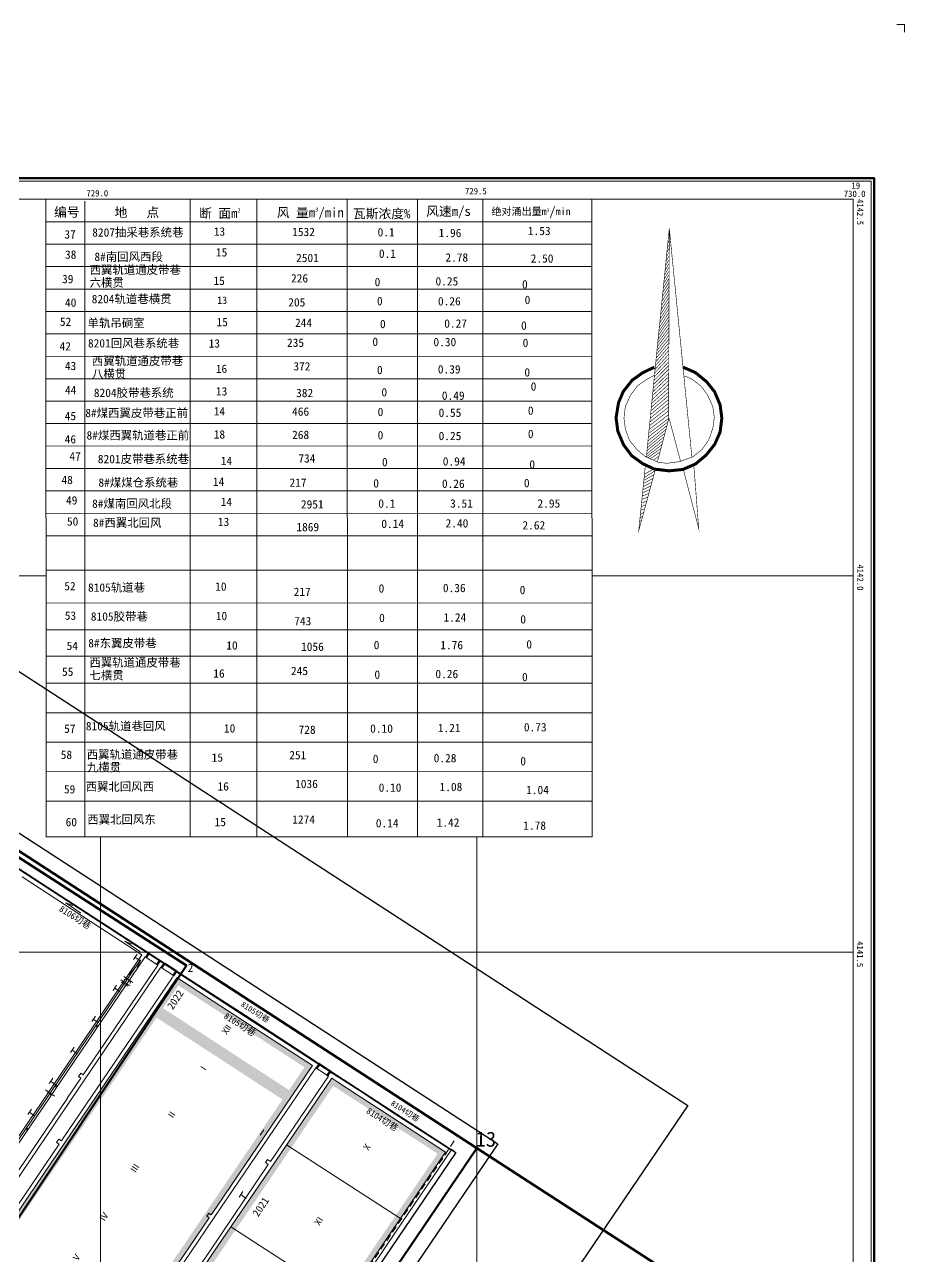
# Model space of a CAD drawing. Header units: inches. Extents: x 19725493 to 19730068, y 4137932 to 4142732.
# Drawn here: x 19728899 to 19730068, y 4141096 to 4142732 of the extents above; entities that cross this region are included whole.
import ezdxf

# ---------------------------------------------------------------- set-up
doc = ezdxf.new("R2010")
doc.units = ezdxf.units.IN
doc.header["$MEASUREMENT"] = 0
doc.linetypes.add('虚线', pattern=[0.0045, 0.00175, -0.001, 0.00175])
doc.layers.get('0').update_dxf_attribs({"lineweight": 0})
for name, color, linetype, lineweight in [('2026年下半年衔接计划', 7, 'Continuous', 0), ('sw探水警戒线', 7, 'Continuous', 15), ('井田边界', 7, 'Continuous', 0), ('保安煤柱', 7, 'Continuous', 0), ('图形修饰', 7, 'Continuous', 0), ('工作面回采月份', 7, 'Continuous', 15), ('工作面编号', 7, 'Continuous', 0), ('次要巷道', 7, 'Continuous', 0), ('煤巷', 7, 'Continuous', 0), ('煤巷xdd0800ccj', 7, 'Continuous', 0), ('经纬网', 7, 'Continuous', 0), ('通风系统图', 7, 'Continuous', 0), ('采空区边界颜色', 7, 'Continuous', 15), ('防尘', 7, 'Continuous', 0)]:
    doc.layers.add(name, color=color, linetype=linetype, lineweight=lineweight)
doc.layers.add('岩巷', color=30, linetype='Continuous', lineweight=0, true_color=0xff7f00)
doc.styles.add('仿宋', font='')
doc.styles.add('宋体', font='')
doc.styles.get('仿宋').set_extended_font_data('仿宋')
doc.styles.get('宋体').set_extended_font_data('宋体')
doc.linetypes.add('井田边界', pattern='A,0.02,-0.002,0.0025,[22,8#煤防尘系统图（7月份）.shx,S=3.93701e-05,R=0,X=0,Y=-0.0025],0.0025,-0.002,0.02', length=0.049)

# ---------------------------------------------------------------- blocks, each defined once
blk = doc.blocks.new('指北针2')
at = {"color": 7}
for points, const_width in [([(0, 0), (-19.4, -192), (-30.4, -303.2)], 0.75), ([(-0.9, -252.7), (0, 0)], 0.75), ([(30, -303.6), (0, 0)], 0.75), ([(-0.5, -31.9), (-4, -37.9)], 0.75), ([(-0.5, -26.9), (-3.6, -32.6)], 0.75), ([(-0.6, -21.9), (-2.9, -26.3)], 0.75), ([(-0.5, -16.8), (-2.2, -20.5)], 0.75), ([(-0.5, -46.9), (-5.8, -56.2)], 0.75), ([(-0.5, -41.9), (-5.3, -50.2)], 0.75), ([(-0.5, -36.9), (-4.5, -43.6)], 0.75), ([(-0.5, -61.9), (-7.6, -73.6)], 0.75), ([(-0.5, -56.9), (-7, -67.9)], 0.75), ([(-0.5, -51.9), (-6.5, -62.3)], 0.75), ([(-0.5, -81.9), (-9.9, -96.8)], 0.75), ([(-0.5, -76.9), (-9.3, -90.7)], 0.75), ([(-0.5, -71.9), (-8.8, -85.3)], 0.75), ([(-0.6, -66.9), (-8.2, -79.6)], 0.75), ([(-0.5, -96.9), (-11.6, -114.4)], 0.75), ([(-0.5, -91.9), (-11.1, -108.5)], 0.75), ([(-0.5, -87), (-10.5, -102.7)], 0.75), ([(-0.5, -112), (-13.5, -131.9)], 0.75), ([(-0.5, -106.9), (-12.9, -125.9)], 0.75), ([(-0.4, -101.9), (-12.3, -120.4)], 0.75), ([(-0.4, -126.9), (-14.8, -147.2)], 0.75), ([(-0.7, -121.9), (-14.4, -142.1)], 0.75), ([(-0.5, -116.9), (-13.9, -137.1)], 0.75), ([(-0.5, -146.9), (-16.9, -167.1)], 0.75), ([(-0.5, -141.9), (-16.4, -162.1)], 0.75), ([(-0.6, -136.9), (-16, -157.2)], 0.75), ([(-0.4, -131.9), (-15.3, -152.1)], 0.75), ([(-0.5, -161.9), (-18.3, -182.1)], 0.75), ([(-0.5, -156.9), (-17.8, -177.1)], 0.75), ([(-0.5, -151.9), (-17.3, -172)], 0.75), ([(-0.5, -176.9), (-19.8, -197.1)], 0.75), ([(-0.5, -171.9), (-19.4, -192)], 0.75), ([(-0.5, -166.9), (-18.8, -187.2)], 0.75), ([(18.4, -184.3), (34.8, -191.6), (49.3, -203.4), (60.2, -217), (67.5, -234.3), (69.8, -252), (67.5, -270.6), (60.2, -287), (48.9, -301.1), (34.8, -312.9), (17.9, -320.2), (-0.2, -322), (-19.8, -319.7), (-35.2, -312.5), (-49.8, -302), (-60.7, -287.5), (-68.4, -269.3), (-70.7, -251.6), (-67.5, -231.6), (-61.1, -216.6), (-49.3, -201.6), (-35.2, -191.6), (-19.8, -184.3)], 4), ([(19.3, -195.7), (30.2, -200.2), (42, -209.3), (50.7, -221.1), (57.9, -237), (59.8, -251.1), (57.9, -264.7), (54.3, -276.1), (51.1, -282.9), (42.9, -294.3), (31.1, -303.4), (13.9, -309.7), (-3, -312), (-15, -310.6), (-32, -302.9), (-42.5, -294.3), (-52.9, -281.5), (-58.4, -266.6), (-60.2, -252), (-58.4, -236.6), (-51.6, -221.6), (-42.5, -209.3), (-30.2, -200.7), (-19.3, -194.8)], 0.75), ([(-0.5, -192), (-21.3, -212.2)], 0.75), ([(-0.5, -186.9), (-20.8, -207.2)], 0.75), ([(-0.5, -181.9), (-20.4, -202.1)], 0.75), ([(-0.6, -211.9), (-23.3, -232.2)], 0.75), ([(-0.5, -206.9), (-22.8, -227.2)], 0.75), ([(-0.5, -201.9), (-22.3, -222.1)], 0.75), ([(-0.6, -196.9), (-21.9, -217)], 0.75), ([(-0.6, -227), (-24.8, -247.2)], 0.75), ([(-0.6, -221.9), (-24.4, -242.2)], 0.75), ([(-0.5, -216.9), (-23.8, -237.3)], 0.75), ([(-0.6, -241.9), (-26.4, -262.1)], 0.75), ([(-0.6, -237), (-26, -257.3)], 0.75), ([(-0.5, -231.9), (-25.4, -252.2)], 0.75), ([(-3.1, -261.9), (-28.3, -282.2)], 0.75), ([(-1.8, -256.9), (-27.9, -277.1)], 0.75), ([(-0.5, -252.2), (-27.3, -272.2)], 0.75), ([(-0.4, -247), (-26.9, -267.2)], 0.75), ([(-0.4, -252), (-15.7, -309.7)], 0.75), ([(15, -309.5), (-0.2, -252.5)], 0.75), ([(-5.6, -271.9), (-29.3, -291.2)], 0.75), ([(-7.1, -277), (-29.2, -294.8)], 0.75), ([(-4.5, -267), (-28.9, -287.2)], 0.75), ([(-9.8, -287), (-30.5, -303.5)], 0.75), ([(-8.4, -282), (-30.1, -299.5)], 0.75), ([(-11.1, -292.1), (-28.1, -304.6)], 0.75), ([(-12.4, -297.1), (-24.7, -305.6)], 0.75), ([(-14.4, -302.9), (-20.8, -307.6)], 0.75), ([(-31.7, -314.2), (-40.6, -401.4), (-18.7, -321)], 0.75), ([(-20.6, -327.1), (-33.7, -334.7)], 0.75), ([(-19.1, -322.1), (-33.2, -330.9)], 0.75), ([(-19.6, -318.8), (-32.8, -326.5)], 0.75), ([(19.1, -321.8), (39.1, -399), (32.7, -316.3)], 0.75), ([(-24.5, -342.1), (-34.9, -347)], 0.75), ([(-23.2, -337), (-34.6, -342.9)], 0.75), ([(-21.9, -332), (-34.1, -338.8)], 0.75), ([(-28.8, -357.1), (-36.4, -360.1)], 0.75), ([(-27.2, -352), (-35.8, -355.4)], 0.75), ([(-26, -347), (-35.3, -350.9)], 0.75), ([(-32.7, -372.1), (-37.8, -374.6)], 0.75), ([(-31.2, -367), (-37.3, -369.5)], 0.75), ([(-29.8, -362), (-36.8, -364.7)], 0.75), ([(-36.6, -387), (-39.3, -389.6)], 0.75), ([(-35.3, -382), (-38.8, -384.7)], 0.75), ([(-33.9, -377.1), (-38.2, -379.6)], 0.75)]:
    blk.add_lwpolyline(points, dxfattribs=dict(at, const_width=const_width))

msp = doc.modelspace()

# ---------------------------------------------------------------- hatches: boundary and pattern name
at = {"layer": '通风系统图', "true_color": 0xff0000}
for points in [[(19729062.6, 4141499.1), (19729058.8, 4141493.5), (19729061.4, 4141491.7), (19729065.2, 4141497.2)], [(19729077.5, 4141489.6), (19729073.6, 4141484.1), (19729076.2, 4141482.3), (19729080.1, 4141487.8)], [(19729083.5, 4141485.7), (19729079.6, 4141480.2), (19729082.2, 4141478.4), (19729086.1, 4141483.9)], [(19729099.1, 4141475.2), (19729095.2, 4141469.6), (19729097.9, 4141467.8), (19729101.7, 4141473.3)], [(19729289.4, 4141351.7), (19729285.2, 4141346.4), (19729287.7, 4141344.4), (19729291.9, 4141349.7)], [(19729303.7, 4141342.2), (19729299.5, 4141336.8), (19729302, 4141334.9), (19729306.2, 4141340.2)]]:
    msp.add_hatch(color=1, dxfattribs=at).paths.add_polyline_path(points, flags=17)
at = {"layer": '采空区边界颜色', "true_color": 0x00ff7f}
msp.add_hatch(color=110, dxfattribs=at).paths.add_polyline_path([(19729072.4, 4141423.6), (19729101.5, 4141466.5), (19729281.7, 4141349.5), (19729252.6, 4141306.6), (19729072.4, 4141423.6), (19729083, 4141425.8), (19729250.5, 4141317), (19729271, 4141347.3), (19729103.6, 4141456), (19729083, 4141425.8)], flags=17)
at = {"layer": '采空区边界颜色', "true_color": 0xffc000}
msp.add_hatch(color=40, dxfattribs=at).paths.add_polyline_path([(19728615.6, 4140750.5), (19729072.5, 4141423.6), (19729252.6, 4141306.6), (19728795.7, 4140633.5), (19728615.6, 4140750.5), (19728626.2, 4140752.7), (19728793.6, 4140644), (19729241.9, 4141304.5), (19729074.6, 4141413.2), (19728626.2, 4140752.7)], flags=17)
at = {"layer": '采空区边界颜色', "true_color": 0xe24c6c}
msp.add_hatch(color=13, dxfattribs=at).paths.add_polyline_path([(19729100.9, 4141028.9), (19729307.2, 4141332.8), (19729458.4, 4141234.6), (19729250.3, 4140928.1), (19729100.9, 4141028.9), (19729111.3, 4141030.9), (19729248.3, 4140938.5), (19729447.9, 4141232.5), (19729309.3, 4141322.5), (19729111.3, 4141030.9)], flags=17)

# ---------------------------------------------------------------- linework, layer by layer
at = {"color": 7}
for centre in [(19728995.1, 4141402.1), (19728940.9, 4141322.2), (19728902.2, 4141265.2)]:
    msp.add_circle(centre, 1, dxfattribs=at)
at = {"layer": '2026年下半年衔接计划', "color": 1, "lineweight": 100, "true_color": 0xff0000, "flags": 128}
msp.add_lwpolyline([(19728462.5, 4140504), (19729114.3, 4141482.3), (19728743.9, 4141720.7), (19728743.9, 4141720.7), (19728268.1, 4140937.2), (19727441, 4141447.1)], dxfattribs=at)
at = {"layer": 'sw探水警戒线', "color": 1, "linetype": '虚线', "ltscale": 5000, "true_color": 0xff0000}
msp.add_line((19728708.6, 4140127.1), (19729473.1, 4141253.8), dxfattribs=at)
at = {"layer": '井田边界', "color": 7, "linetype": '井田边界', "lineweight": 120, "ltscale": 5000}
msp.add_line((19729871.3, 4141000), (19729500, 4141240), dxfattribs=at)
at = {"layer": '井田边界', "color": 7, "linetype": '井田边界', "lineweight": 120, "ltscale": 5000, "flags": 128}
msp.add_lwpolyline([(19727960, 4142240), (19728602.4, 4141822), (19729500, 4141240), (19728748, 4140132), (19729600, 4139600), (19728730, 4138390), (19728050, 4138850), (19727420, 4139210), (19727564, 4139358), (19727240, 4139540), (19727134, 4139410), (19726400, 4140150), (19727200, 4141100), (19727960, 4142240)], dxfattribs=at)
at = {"layer": '保安煤柱', "color": 1, "linetype": 'Continuous', "lineweight": 30, "true_color": 0xff0000, "flags": 128}
for points in [[(19727903.3, 4142515.5), (19728711.4, 4141989.7), (19729780.2, 4141296.7), (19729030.2, 4140191.6), (19729887, 4139656.6), (19728778.9, 4138115.4), (19727944.2, 4138680.1), (19727096.6, 4139164.4), (19726129.2, 4140139), (19727039.8, 4141220.3), (19727903.3, 4142515.5)], [(19727954.3, 4142267.6), (19728613.3, 4141838.8), (19729528, 4141245.7), (19728776.2, 4140138), (19729628.7, 4139605.7), (19728734.9, 4138362.5), (19728039.4, 4138833), (19727387.7, 4139205.4), (19727531.5, 4139353.3), (19727244.9, 4139514.3), (19727135.5, 4139380.1), (19726372.9, 4140148.9), (19727184, 4141112), (19727954.3, 4142267.6)]]:
    msp.add_lwpolyline(points, dxfattribs=at)
at = {"layer": '保安煤柱', "color": 1, "lineweight": 30, "true_color": 0xff0000, "flags": 128}
msp.add_lwpolyline([(19728573.6, 4138520), (19728061.2, 4138866.6), (19727452.3, 4139214.5), (19727596.5, 4139362.7), (19727235.1, 4139565.7), (19727132.5, 4139439.9), (19726427.1, 4140151.1), (19726427.1, 4140151.1), (19727215.9, 4141088), (19727965.6, 4142212.5), (19727965.6, 4142212.5), (19729472, 4141234.3), (19728722.6, 4140130.2), (19728722.5, 4140130.2), (19729574.2, 4139598.4), (19728725.1, 4138417.5), (19728061.2, 4138866.6)], dxfattribs=at)
at = {"layer": '图形修饰', "color": 7, "linetype": 'Continuous', "lineweight": 0}
for p, q in [((19730068, 4142732), (19730058, 4142732)), ((19730068, 4142722), (19730068, 4142732)), ((19730000, 4142500), (19725999.8, 4142500)), ((19729999.8, 4142500), (19725999.8, 4142500))]:
    msp.add_line(p, q, dxfattribs=at)
at = {"layer": '图形修饰', "color": 7, "lineweight": 50, "flags": 128}
msp.add_lwpolyline([(19730028, 4137972), (19730028, 4142528), (19725533, 4142528), (19725533, 4137972), (19725533, 4137972), (19730028, 4137972)], dxfattribs=at)
at = {"layer": '图形修饰', "color": 7, "lineweight": 20, "flags": 128}
msp.add_lwpolyline([(19730024, 4137976), (19730024, 4142524), (19730024, 4142524), (19725537, 4142524), (19725537, 4137976), (19730024, 4137976)], dxfattribs=at)
at = {"layer": '岩巷', "lineweight": 9}
for p, q in [((19729317.5, 4141333.4), (19729344.4, 4141316)), ((19729314.1, 4141328.3), (19729340.9, 4141310.9))]:
    msp.add_line(p, q, dxfattribs=at)
at = {"layer": '工作面回采月份', "color": 7, "lineweight": 9}
msp.add_line((19729247, 4141244.2), (19729398.4, 4141146.3), dxfattribs=at)
at = {"layer": '煤巷', "lineweight": 9}
for p, q in [((19729310.6, 4141337.9), (19728873.6, 4141621.7)), ((19728952.1, 4141563.5), (19728895.9, 4141600)), ((19729054.9, 4141496.8), (19728952.1, 4141563.6)), ((19728871.7, 4141226.8), (19729054.9, 4141496.8)), ((19728353.4, 4140454), (19729059.3, 4141493.9)), ((19729076.1, 4141483), (19729059.3, 4141493.9)), ((19729226.7, 4141223.5), (19729302.8, 4141335.6)), ((19729231, 4141220.6), (19729307.2, 4141332.8)), ((19729307.2, 4141332.8), (19729309.9, 4141331.1)), ((19729310.6, 4141337.9), (19729313.3, 4141336.1)), ((19729313.3, 4141336.1), (19729317.5, 4141333.4)), ((19729309.9, 4141331.1), (19729314.1, 4141328.3)), ((19729344.4, 4141316), (19729390.4, 4141286.1)), ((19729340.9, 4141310.9), (19729386.9, 4141281)), ((19729390.4, 4141286.1), (19729465.9, 4141237.1)), ((19729386.9, 4141281), (19729458.4, 4141234.6)), ((19729388, 4141130.9), (19729458.4, 4141234.6)), ((19729392.1, 4141128.4), (19729465.9, 4141237.1)), ((19729144.2, 4141101.9), (19729223, 4141218.1)), ((19729148.5, 4141099), (19729231, 4141220.6)), ((19729219.1, 4141220.8), (19729221.9, 4141224.9)), ((19729219.1, 4141220.8), (19729223, 4141218.1)), ((19729221.9, 4141224.9), (19729225.9, 4141222.3)), ((19729225.9, 4141222.3), (19729226.7, 4141223.5)), ((19729317.2, 4141026.7), (19729388, 4141130.9)), ((19729321.3, 4141024.1), (19729392.1, 4141128.4)), ((19729071.8, 4140986), (19729148.5, 4141099)), ((19729126.7, 4141076.1), (19729144.2, 4141101.9))]:
    msp.add_line(p, q, dxfattribs=at)
at = {"layer": '煤巷', "color": 98, "lineweight": 9, "true_color": 0x003300}
msp.add_line((19729286, 4141346.6), (19729302.8, 4141335.6), dxfattribs=at)
at = {"layer": '煤巷xdd0800ccj', "color": 1, "lineweight": 9, "true_color": 0xff0000}
msp.add_line((19728902.6, 4141604.3), (19728900, 4141606.1), dxfattribs=at)
at = {"layer": '煤巷xdd0800ccj', "lineweight": 9}
for p, q in [((19728960.4, 4141303.3), (19729080.4, 4141480.2)), ((19728977.1, 4141337.2), (19729076.1, 4141483)), ((19729082.1, 4141479.1), (19729080.4, 4141480.2)), ((19729097.2, 4141469.3), (19729082.1, 4141479.1)), ((19729086.2, 4141485.1), (19729084.5, 4141486.2)), ((19729101.3, 4141475.3), (19729086.2, 4141485.1)), ((19728949.7, 4141252), (19729095.2, 4141466.3)), ((19728954.1, 4141249.2), (19729099.5, 4141463.4)), ((19729095.1, 4141466.2), (19729097.2, 4141469.3)), ((19729099.5, 4141463.4), (19729101.5, 4141466.5)), ((19729188, 4141410.3), (19729101.5, 4141466.5)), ((19729192.1, 4141416.4), (19729105.6, 4141472.5)), ((19729285.8, 4141355.5), (19729192.1, 4141416.4)), ((19729281.7, 4141349.5), (19729188, 4141410.3)), ((19729155, 4141162.9), (19729281.7, 4141349.5)), ((19729290.1, 4141352.6), (19729306.9, 4141341.7)), ((19728955.9, 4141306.1), (19728974.1, 4141332.9)), ((19728970.8, 4141335.1), (19728973.8, 4141339.4)), ((19728970.8, 4141335.1), (19728974.1, 4141332.9)), ((19728973.8, 4141339.4), (19728977.1, 4141337.2)), ((19729159.4, 4141160.1), (19729286, 4141346.6)), ((19728811.5, 4141093.3), (19728956.1, 4141306.2)), ((19728830.9, 4141112.5), (19728960.4, 4141303.3)), ((19728941.6, 4141247.3), (19728944.8, 4141252)), ((19728944.8, 4141252), (19728948.2, 4141249.7)), ((19728948.2, 4141249.7), (19728949.8, 4141252.2)), ((19728844, 4141087), (19728954.1, 4141249.2)), ((19728847.6, 4141101.6), (19728945, 4141245)), ((19728941.6, 4141247.3), (19728945, 4141245)), ((19729469.3, 4141236.3), (19729466.6, 4141238.1)), ((19729110.1, 4141087.4), (19729159.4, 4141160.1)), ((19729141.1, 4141149.5), (19729143.9, 4141153.6)), ((19729143.9, 4141153.6), (19729147.2, 4141151.4)), ((19729147.2, 4141151.4), (19729155.1, 4141163)), ((19729015.6, 4140957.5), (19729144.4, 4141147.2)), ((19729141.1, 4141149.5), (19729144.4, 4141147.2))]:
    msp.add_line(p, q, dxfattribs=at)
at = {"layer": '经纬网', "color": 18, "lineweight": 9, "true_color": 0x260000}
for q in [(19725999.8, 4142500), (19726150, 4142500)]:
    msp.add_line((19730000, 4142500), q, dxfattribs=at)
at = {"layer": '经纬网', "color": 18, "lineweight": 9, "true_color": 0x260000, "flags": 128}
for points in [[(19730000, 4139000), (19730000, 4142500)], [(19726728, 4142000), (19728927.7, 4142000)], [(19729653.1, 4142000), (19730000, 4142000)], [(19729000, 4138000), (19729000, 4141653.4)], [(19729500, 4138500), (19729500, 4141653.4)], [(19725999.8, 4141500), (19730000, 4141500)]]:
    msp.add_lwpolyline(points, dxfattribs=at)
at = {"layer": '通风系统图', "color": 7, "linetype": 'Continuous'}
for p, q in [((19729652.9, 4142500.1), (19728927.5, 4142500)), ((19728979.4, 4141653.4), (19728979.2, 4142497.7)), ((19729119.3, 4141653.4), (19729119.2, 4142500)), ((19729328.1, 4141653.4), (19729327.6, 4142499.6)), ((19729421.1, 4141653.4), (19729421, 4142499.5)), ((19729507.9, 4141653.4), (19729507.8, 4142500.1)), ((19729653.2, 4141653.4), (19729653, 4142500.1)), ((19728927.5, 4142470.2), (19729652.9, 4142470.3)), ((19728927.5, 4142470.2), (19729652.9, 4142470.3)), ((19728927.5, 4142470.2), (19729652.9, 4142470.3)), ((19728927.5, 4142440.4), (19729652.9, 4142440.5)), ((19728927.5, 4142440.4), (19729652.9, 4142440.5)), ((19728927.5, 4142410.6), (19729652.9, 4142410.7)), ((19728927.5, 4142410.6), (19729652.9, 4142410.7)), ((19728927.5, 4142380.8), (19729652.9, 4142380.9)), ((19728927.5, 4142380.8), (19729652.9, 4142380.9)), ((19728927.6, 4142351), (19729652.9, 4142351.2)), ((19728927.6, 4142351), (19729652.9, 4142351.2)), ((19728927.6, 4142321.2), (19729652.9, 4142321.4)), ((19728927.6, 4142291.4), (19729652.9, 4142291.6)), ((19728927.6, 4142261.7), (19729653, 4142261.8)), ((19728927.6, 4142261.7), (19729653, 4142261.8)), ((19728927.6, 4142231.9), (19729653, 4142232)), ((19728927.6, 4142202.1), (19729653, 4142202.2)), ((19728927.6, 4142172.3), (19729653, 4142172.4)), ((19728927.6, 4142142.5), (19729653, 4142142.6)), ((19728927.6, 4142112.7), (19729653, 4142112.8)), ((19728927.6, 4142082.9), (19729653, 4142083)), ((19728927.6, 4142053.1), (19729653, 4142053.2)), ((19728927.7, 4142007.6), (19729653.1, 4142007.7)), ((19728927.6, 4141963.7), (19729653, 4141963.9)), ((19728927.6, 4141928.1), (19729653, 4141928.3)), ((19728927.6, 4141893.1), (19729653, 4141893.2)), ((19728927.6, 4141857.3), (19729653, 4141857.4)), ((19728927.6, 4141818.1), (19729653, 4141818.2)), ((19728927.6, 4141778.9), (19729653, 4141779.1)), ((19728927.6, 4141739.8), (19729653, 4141739.9)), ((19728927.7, 4141700.6), (19729653, 4141700.7)), ((19728927.8, 4141653.4), (19729653.2, 4141653.4))]:
    msp.add_line(p, q, dxfattribs=at)
at = {"layer": '通风系统图', "linetype": 'Continuous'}
for p, q in [((19728927.5, 4142500), (19728927.8, 4141653.4)), ((19729207.8, 4142500.7), (19729207.8, 4141653.4))]:
    msp.add_line(p, q, dxfattribs=at)
at = {"layer": '通风系统图', "color": 5, "linetype": 'Continuous', "lineweight": 20, "true_color": 0x0000ff}
for p, q in [((19728953.8, 4141565.7), (19728963.3, 4141562.1)), ((19728974, 4141552.1), (19728953.8, 4141565.7)), ((19729032.3, 4141514.6), (19729041.8, 4141511)), ((19729052.4, 4141501), (19729032.3, 4141514.6))]:
    msp.add_line(p, q, dxfattribs=at)
at = {"layer": '通风系统图', "color": 1, "linetype": 'Continuous', "lineweight": 20, "true_color": 0xff0000}
for p, q in [((19729038.4, 4141469.9), (19729053.1, 4141489.3)), ((19729053.1, 4141489.3), (19729048.9, 4141480))]:
    msp.add_line(p, q, dxfattribs=at)
at = {"layer": '采空区边界颜色', "color": 7, "lineweight": 9}
msp.add_line((19729173.3, 4141135.6), (19729324.7, 4141037.7), dxfattribs=at)
at = {"layer": '防尘', "color": 7, "linetype": 'Continuous', "lineweight": 15}
for p, q in [((19729043.8, 4141490.3), (19729048.6, 4141497.5)), ((19729043.8, 4141490.3), (19729048.6, 4141497.5)), ((19729043.8, 4141490.3), (19729048.6, 4141497.5)), ((19729043.8, 4141490.3), (19729048.6, 4141497.5)), ((19729052.9, 4141488.6), (19729045.8, 4141493.6)), ((19729052.9, 4141488.6), (19729045.8, 4141493.6)), ((19729052.9, 4141488.6), (19729045.8, 4141493.6)), ((19729052.9, 4141488.6), (19729045.8, 4141493.6)), ((19729026.9, 4141463.6), (19729038.9, 4141455.6)), ((19729026.9, 4141463.6), (19729038.9, 4141455.6)), ((19729026.9, 4141463.6), (19729038.9, 4141455.6)), ((19729026.9, 4141463.6), (19729038.9, 4141455.6)), ((19729031.1, 4141467.7), (19729043, 4141459.7)), ((19729031.1, 4141467.7), (19729043, 4141459.7)), ((19729031.1, 4141467.7), (19729043, 4141459.7)), ((19729031.1, 4141467.7), (19729043, 4141459.7)), ((19729034.7, 4141465.3), (19729031.6, 4141463.8)), ((19729034.7, 4141465.3), (19729031.6, 4141463.8)), ((19729034.7, 4141465.3), (19729031.6, 4141463.8)), ((19729034.7, 4141465.3), (19729031.6, 4141463.8)), ((19729034.7, 4141465.3), (19729034.4, 4141462)), ((19729034.7, 4141465.3), (19729034.4, 4141462)), ((19729034.7, 4141465.3), (19729034.4, 4141462)), ((19729034.7, 4141465.3), (19729034.4, 4141462)), ((19729016.7, 4141449.2), (19729021.5, 4141456.5)), ((19729016.7, 4141449.2), (19729021.5, 4141456.5)), ((19729016.7, 4141449.2), (19729021.5, 4141456.5)), ((19729016.7, 4141449.2), (19729021.5, 4141456.5)), ((19729016.7, 4141449.2), (19729021.5, 4141456.5)), ((19729016.7, 4141449.2), (19729021.5, 4141456.5)), ((19729016.7, 4141449.2), (19729021.5, 4141456.5)), ((19729016.7, 4141449.2), (19729021.5, 4141456.5)), ((19729025.9, 4141447.6), (19729018.8, 4141452.6)), ((19729025.9, 4141447.6), (19729018.8, 4141452.6)), ((19729025.9, 4141447.6), (19729018.8, 4141452.6)), ((19729025.9, 4141447.6), (19729018.8, 4141452.6)), ((19729025.9, 4141447.6), (19729018.8, 4141452.6)), ((19729025.9, 4141447.6), (19729018.8, 4141452.6)), ((19729025.9, 4141447.6), (19729018.8, 4141452.6)), ((19729025.9, 4141447.6), (19729018.8, 4141452.6)), ((19729030.5, 4141461.2), (19729027.4, 4141459.7)), ((19729030.5, 4141461.2), (19729027.4, 4141459.7)), ((19729030.5, 4141461.2), (19729027.4, 4141459.7)), ((19729030.5, 4141461.2), (19729027.4, 4141459.7)), ((19729030.5, 4141461.2), (19729030.3, 4141457.9)), ((19729030.5, 4141461.2), (19729030.3, 4141457.9)), ((19729030.5, 4141461.2), (19729030.3, 4141457.9)), ((19729030.5, 4141461.2), (19729030.3, 4141457.9)), ((19729035.6, 4141457.7), (19729032.5, 4141456.2)), ((19729035.6, 4141457.7), (19729032.5, 4141456.2)), ((19729035.6, 4141457.7), (19729032.5, 4141456.2)), ((19729035.6, 4141457.7), (19729032.5, 4141456.2)), ((19729035.6, 4141457.7), (19729035.3, 4141454.4)), ((19729035.6, 4141457.7), (19729035.3, 4141454.4)), ((19729035.6, 4141457.7), (19729035.3, 4141454.4)), ((19729035.6, 4141457.7), (19729035.3, 4141454.4)), ((19729039.7, 4141461.9), (19729036.6, 4141460.4)), ((19729039.7, 4141461.9), (19729036.6, 4141460.4)), ((19729039.7, 4141461.9), (19729036.6, 4141460.4)), ((19729039.7, 4141461.9), (19729036.6, 4141460.4)), ((19729039.7, 4141461.9), (19729039.5, 4141458.6)), ((19729039.7, 4141461.9), (19729039.5, 4141458.6)), ((19729039.7, 4141461.9), (19729039.5, 4141458.6)), ((19729039.7, 4141461.9), (19729039.5, 4141458.6)), ((19728988.4, 4141408), (19728993.2, 4141415.3)), ((19728988.4, 4141408), (19728993.2, 4141415.3)), ((19728988.4, 4141408), (19728993.2, 4141415.3)), ((19728988.4, 4141408), (19728993.2, 4141415.3)), ((19728988.4, 4141408), (19728993.2, 4141415.3)), ((19728988.4, 4141408), (19728993.2, 4141415.3)), ((19728988.4, 4141408), (19728993.2, 4141415.3)), ((19728988.4, 4141408), (19728993.2, 4141415.3)), ((19728997.6, 4141406.4), (19728990.5, 4141411.4)), ((19728997.6, 4141406.4), (19728990.5, 4141411.4)), ((19728997.6, 4141406.4), (19728990.5, 4141411.4)), ((19728997.6, 4141406.4), (19728990.5, 4141411.4)), ((19728997.6, 4141406.4), (19728990.5, 4141411.4)), ((19728997.6, 4141406.4), (19728990.5, 4141411.4)), ((19728997.6, 4141406.4), (19728990.5, 4141411.4)), ((19728997.6, 4141406.4), (19728990.5, 4141411.4)), ((19728960.1, 4141366.8), (19728964.9, 4141374.1)), ((19728960.1, 4141366.8), (19728964.9, 4141374.1)), ((19728960.1, 4141366.8), (19728964.9, 4141374.1)), ((19728960.1, 4141366.8), (19728964.9, 4141374.1)), ((19728969.3, 4141365.2), (19728962.2, 4141370.1)), ((19728969.3, 4141365.2), (19728962.2, 4141370.1)), ((19728969.3, 4141365.2), (19728962.2, 4141370.1)), ((19728969.3, 4141365.2), (19728962.2, 4141370.1)), ((19728931.8, 4141325.6), (19728936.6, 4141332.9)), ((19728931.8, 4141325.6), (19728936.6, 4141332.9)), ((19728931.8, 4141325.6), (19728936.6, 4141332.9)), ((19728931.8, 4141325.6), (19728936.6, 4141332.9)), ((19728927, 4141317.2), (19728938.9, 4141309.1)), ((19728927, 4141317.2), (19728938.9, 4141309.1)), ((19728927, 4141317.2), (19728938.9, 4141309.1)), ((19728927, 4141317.2), (19728938.9, 4141309.1)), ((19728927, 4141317.2), (19728938.9, 4141309.1)), ((19728927, 4141317.2), (19728938.9, 4141309.1)), ((19728927, 4141317.2), (19728938.9, 4141309.1)), ((19728927, 4141317.2), (19728938.9, 4141309.1)), ((19728940.9, 4141324), (19728933.8, 4141328.9)), ((19728940.9, 4141324), (19728933.8, 4141328.9)), ((19728940.9, 4141324), (19728933.8, 4141328.9)), ((19728940.9, 4141324), (19728933.8, 4141328.9)), ((19728903.4, 4141284.4), (19728908.3, 4141291.7)), ((19728903.4, 4141284.4), (19728908.3, 4141291.7)), ((19728903.4, 4141284.4), (19728908.3, 4141291.7)), ((19728903.4, 4141284.4), (19728908.3, 4141291.7)), ((19728912.6, 4141282.8), (19728905.5, 4141287.7)), ((19728912.6, 4141282.8), (19728905.5, 4141287.7)), ((19728912.6, 4141282.8), (19728905.5, 4141287.7)), ((19728912.6, 4141282.8), (19728905.5, 4141287.7)), ((19729212.1, 4141257.2), (19729216.9, 4141264.4)), ((19729212.1, 4141257.2), (19729216.9, 4141264.4)), ((19729212.1, 4141257.2), (19729216.9, 4141264.4)), ((19729212.1, 4141257.2), (19729216.9, 4141264.4)), ((19729184.3, 4141174.8), (19729189.1, 4141182.1)), ((19729184.3, 4141174.8), (19729189.1, 4141182.1)), ((19729184.3, 4141174.8), (19729189.1, 4141182.1)), ((19729184.3, 4141174.8), (19729189.1, 4141182.1)), ((19729184.3, 4141174.8), (19729189.1, 4141182.1)), ((19729184.3, 4141174.8), (19729189.1, 4141182.1)), ((19729184.3, 4141174.8), (19729189.1, 4141182.1)), ((19729184.3, 4141174.8), (19729189.1, 4141182.1)), ((19729193.5, 4141173.2), (19729186.4, 4141178.2)), ((19729193.5, 4141173.2), (19729186.4, 4141178.2)), ((19729193.5, 4141173.2), (19729186.4, 4141178.2)), ((19729193.5, 4141173.2), (19729186.4, 4141178.2)), ((19729193.5, 4141173.2), (19729186.4, 4141178.2)), ((19729193.5, 4141173.2), (19729186.4, 4141178.2)), ((19729193.5, 4141173.2), (19729186.4, 4141178.2)), ((19729193.5, 4141173.2), (19729186.4, 4141178.2))]:
    msp.add_line(p, q, dxfattribs=at)
at = {"layer": '防尘', "color": 5, "lineweight": 15, "true_color": 0x0000ff}
msp.add_line((19728349.5, 4140453.5), (19729053.1, 4141489.8), dxfattribs=at)
at = {"layer": '防尘', "color": 7, "linetype": 'Continuous', "lineweight": 15}
for centre in [(19728932.3, 4141315.2), (19728932.3, 4141315.2), (19728932.3, 4141315.2), (19728932.3, 4141315.2), (19728932.3, 4141315.2), (19728932.3, 4141315.2), (19728932.3, 4141315.2), (19728932.3, 4141315.2), (19728935.5, 4141313), (19728935.5, 4141313), (19728935.5, 4141313), (19728935.5, 4141313), (19728935.5, 4141313), (19728935.5, 4141313), (19728935.5, 4141313), (19728935.5, 4141313)]:
    msp.add_ellipse(centre, major_axis=(-1.59, -2.34), ratio=0.616162, start_param=5.207066, end_param=7.359305, dxfattribs=at)

# ---------------------------------------------------------------- block references
at = {"layer": '图形修饰'}
msp.add_blockref('指北针2', (19729755.7, 4142461.4), dxfattribs=at)

# ---------------------------------------------------------------- texts
at = {"layer": '2026年下半年衔接计划', "color": 1, "true_color": 0xff0000, "style": '宋体'}
msp.add_text('2', height=11.1, rotation=359.3833, dxfattribs=at).set_placement((19729115.8, 4141473.9))
at = {"layer": '井田边界', "color": 7, "style": '宋体'}
msp.add_text('13', height=20, rotation=359.3833, dxfattribs=at).set_placement((19729498.3, 4141242))
at = {"layer": '工作面回采月份', "color": 7, "style": '宋体'}
for s, p in [('Ⅻ', (19729167.9, 4141390.2)), ('Ⅰ', (19729137.1, 4141338.7)), ('Ⅱ', (19729094.9, 4141277)), ('Ⅹ', (19729354.3, 4141233.9)), ('Ⅲ', (19729046.1, 4141206.1)), ('Ⅳ', (19729004.9, 4141141.5)), ('Ⅺ', (19729290.3, 4141135.7)), ('Ⅴ', (19728968.5, 4141087.5))]:
    msp.add_text(s, height=8.5, rotation=56.3418, dxfattribs=at).set_placement(p)
at = {"layer": '工作面编号', "color": 7, "style": '宋体'}
for s, p in [('2022', (19729096.1, 4141423)), ('2021', (19729209.6, 4141147.9))]:
    msp.add_text(s, height=10, rotation=56.5843, dxfattribs=at).set_placement(p)
at = {"layer": '次要巷道', "color": 7, "style": '仿宋'}
for s, height, rotation, p in [('8106切巷', 8.5, 327.5954, (19728944.3, 4141555.5)), ('8105切巷', 7.5, 327.5887, (19729185.8, 4141428.9)), ('8105切巷', 8.5, 327.5954, (19729163.1, 4141413.2)), ('8104切巷', 7.5, 327.5887, (19729384.9, 4141297.5)), ('8104切巷', 8.5, 327.5954, (19729352.4, 4141287.1))]:
    msp.add_text(s, height=height, rotation=rotation, dxfattribs=at).set_placement(p)
at = {"layer": '经纬网', "color": 7, "style": '宋体'}
for s, p in [('729.0', (19728981.4, 4142503.8)), ('729.5', (19729484.3, 4142506.7)), ('730.0', (19729987.5, 4142503.1)), ('19', (19729997.7, 4142514))]:
    msp.add_text(s, height=8.5, dxfattribs=at).set_placement(p)
for s, p in [('4142.5', (19730005, 4142500.5)), ('4142.0', (19730005.3, 4142015.2)), ('4141.5', (19730004.9, 4141514.8))]:
    msp.add_text(s, height=8.5, rotation=270, dxfattribs=at).set_placement(p)
at = {"layer": '通风系统图', "color": 7, "attachment_point": 1, "rotation": 0.01, "style": '宋体'}
for s, insert, char_height, width in [('\\pxsm0.9224;\\C7;编号\\C256;\\C7;\\P\\pxsm0.96,ql;\\C256;\\P', (19728938.3, 4142489.3), 12.441, 42.179), ('\\pxsm0.9224;\\C7;地   点\\C256;\\C7;\\P\\pxsm0.96,ql;\\C256;\\P', (19729018.8, 4142488.9), 12.441, 82.885), ('\\A1;\\pxsm0.9224;\\C7;断 面m\\H10.8856045728698;{\\H0.5x;\\S2^ ;}\\H12.4406909404226;\\C256;\\C7;\\P\\pxsm0.96,ql;\\C256;\\P', (19729131.1, 4142488), 12.441, 62.06), ('\\A1;\\pxsm0.9224;\\C7;风 量m\\H10.8856045728698;{\\H0.5x;\\S3^ ;}\\H12.4406909404226;\\C256;/min\\C7;\\P\\pxsm0.96,ql;\\C256;\\P', (19729234.3, 4142489), 12.441, 106.052), ('\\pxsm0.9224;瓦斯浓度%\\P', (19729335.4, 4142487.2), 12.441, 84.693), ('\\pxsm0.9224;风速m/s\\P', (19729432.7, 4142490.4), 12.441, 71.725), ('\\A1;\\pxsm0.9224;\\H9.79776;绝对涌出量\\C7;m\\H12.4406909404226;\\H8.57304;{\\H0.5x;\\S3^ ;}\\H12.4406909404226;\\C256;/\\H9.72;min\\H12.4406909404226;\\H12.4406909404226;\\C7;\\P\\pxsm0.96,ql;\\H12.4406909404226;\\C256;\\P', (19729519.4, 4142490.1), 12.4407, 121.132), ('\\pxsm0.9224;8207抽采巷系统巷\\C7;\\P\\pxsm0.96,ql;\\C256;\\P', (19728989.1, 4142461.6), 11.109, 138.025), ('\\pxsm0.9224;\\C7;13\\C256;\\C7;\\P\\pxsm0.96,ql;\\C256;\\P', (19729150.6, 4142462.8), 11.109, 35.78), ('\\pxsm0.96,ql;1532\\P', (19729254.7, 4142462.3), 11.109, 65.648), ('\\pxsm0.9224;0.1\\P', (19729368.2, 4142461.9), 11.109, 50.822), ('\\pxsm0.96,ql;1.96\\P', (19729449.3, 4142460.9), 11.109, 35.643), ('\\pxsm0.96,ql;1.53\\P', (19729567.8, 4142463.6), 11.109, 50.822), ('\\pxsm0.9224;37\\C7;\\P\\pxsm0.96,ql;\\C256;\\P', (19728952.1, 4142459), 11.109, 22.705), ('\\pxsm0.9224;38\\P', (19728952.9, 4142432.2), 11.109, 22.088), ('\\pxsm0.9224;8#南回风西段\\P', (19728992, 4142429.3), 11.109, 161.208), ('\\pxsm0.9224;15\\P', (19729153.4, 4142435.2), 11.109, 24.338), ('\\pxsm0.96,ql;2501\\P', (19729259.9, 4142427.8), 11.109, 33.123), ('\\pxsm0.9224;0.1\\P', (19729369.9, 4142433.4), 11.109, 35.5), ('\\pxsm0.96,ql;2.78\\P', (19729458.2, 4142428.3), 11.109, 38.025), ('\\pxsm0.9224;西翼轨道通皮带巷六横贯\\P', (19728985.5, 4142411.9), 11.109, 131.18), ('\\pxsm0.96,ql;2.50\\P', (19729571.6, 4142427), 11.109, 50.822), ('\\pxsm0.9224;39\\C7;\\P\\pxsm0.96,ql;\\C256;\\P', (19728949, 4142399.7), 11.109, 22.705), ('\\pxsm0.9224;\\C7;15\\C256;\\C7;\\P\\pxsm0.96,ql;\\C256;\\P', (19729150.1, 4142397.4), 11.109, 57.521), ('\\pxsm0.9224;226\\P', (19729253.2, 4142400.7), 11.109, 38.655), ('\\pxsm0.9224;0\\P', (19729364.2, 4142395.8), 11.109, 34.618), ('\\pxsm0.9224;0.25\\P', (19729445.1, 4142396.7), 11.109, 38.444), ('\\pxsm0.9224;0\\P', (19729560.1, 4142392.7), 11.109, 74.513), ('\\pxsm0.9224;40\\P', (19728952.9, 4142368.4), 11.109, 22.113), ('\\pxsm0.9224;8204轨道巷横贯\\P', (19728988.4, 4142373.1), 11.109, 132.697), ('\\pxsm0.9224;\\C7;\\H9.72;13\\H11.1088706553;\\C256;\\C7;\\P\\pxsm0.96,ql;\\C256;\\P', (19729155.1, 4142370.9), 11.109, 57.521), ('\\pxsm0.9224;205\\P', (19729249.5, 4142368.8), 11.109, 73.464), ('\\pxsm0.9224;0\\P', (19729367.3, 4142370.4), 11.109, 50.822), ('\\pxsm0.9224;0.26\\P', (19729448.4, 4142370.2), 11.109, 74.446), ('\\pxsm0.9224;0\\P', (19729563.5, 4142372), 11.109, 50.822), ('\\pxsm0.9224;52\\P', (19728946.1, 4142343), 11.109, 22.088), ('\\pxsm0.96,ql;\\C7;单轨吊硐室\\C256;\\P', (19728982.9, 4142341.3), 11.109, 216.704), ('\\pxsm0.9224;15\\P', (19729154.2, 4142342.5), 11.109, 24.338), ('\\pxsm0.96,ql;244\\P', (19729258.5, 4142341.6), 11.109, 33.123), ('\\pxsm0.9224;0\\P', (19729371.3, 4142340), 11.109, 35.5), ('\\pxsm0.96,ql;\\C7;0.27\\C256;\\P', (19729456.7, 4142340.6), 11.109, 38.025), ('\\pxsm0.96,ql;\\C7;0\\C256;\\P', (19729558.8, 4142338), 11.109, 50.822), ('\\pxsm0.9224;\\H11.1088706553;8201回风巷系统巷\\C7;\\P\\pxsm0.96,ql;\\H11.1088706553;\\C256;\\P', (19728983.4, 4142314.4), 11.109, 133.85), ('\\pxsm0.9224;\\C7;13\\C256;\\C7;\\P\\pxsm0.96,ql;\\C256;\\P', (19729143.7, 4142314.2), 11.109, 57.521), ('\\pxsm0.9224;235\\P', (19729247.8, 4142315.1), 11.109, 65.648), ('\\pxsm0.9224;0\\P', (19729361.3, 4142316.4), 11.109, 50.822), ('\\pxsm0.9224;0.30\\P', (19729442.4, 4142316), 11.109, 35.643), ('\\pxsm0.9224;0\\P', (19729560.9, 4142314.9), 11.109, 50.822), ('\\pxsm0.9224;42\\C7;\\P\\pxsm0.96,ql;\\C256;\\P', (19728945.6, 4142310.4), 11.109, 18.414), ('\\pxsm0.9224;43\\C7;\\P\\pxsm0.96,ql;\\C256;\\P', (19728952.7, 4142284.3), 11.109, 22.705), ('\\pxsm0.9224;西翼轨道通皮带巷八横贯\\P', (19728988.6, 4142290.8), 11.109, 131.18), ('\\pxsm0.9224;\\C7;16\\C256;\\C7;\\P\\pxsm0.96,ql;\\C256;\\P', (19729153.2, 4142280.5), 11.109, 57.521), ('\\pxsm0.9224;372\\P', (19729256.3, 4142283.8), 11.109, 38.655), ('\\pxsm0.9224;0\\P', (19729367.3, 4142278.9), 11.109, 34.618), ('\\pxsm0.9224;0.39\\P', (19729448.2, 4142279.8), 11.109, 38.444), ('\\pxsm0.9224;0\\P', (19729563.2, 4142275.8), 11.109, 74.513), ('\\pxsm0.9224;44\\P', (19728952.9, 4142252.2), 11.109, 22.088), ('\\pxsm0.9224;8204胶带巷系统\\P', (19728991.2, 4142248.6), 11.109, 124.09), ('\\pxsm0.9224;13\\P', (19729153.4, 4142250.6), 11.109, 24.338), ('\\pxsm0.96,ql;382\\P', (19729259.9, 4142248.4), 11.109, 33.123), ('\\pxsm0.9224;0\\P', (19729373.3, 4142249.4), 11.109, 35.5), ('\\pxsm0.9224;0\\P', (19729571.6, 4142257), 11.109, 50.822), ('\\pxsm0.96,ql;0.49\\P', (19729453.5, 4142244.8), 11.109, 38.025), ('\\pxsm0.9224;45\\C7;\\P\\pxsm0.96,ql;\\C256;\\P', (19728952.5, 4142217.8), 11.109, 24.515), ('\\pxsm0.9224;8#煤西翼皮带巷正前\\C7;\\P\\pxsm0.96,ql;\\C256;\\P', (19728979.9, 4142221.8), 11.109, 146.439), ('\\pxsm0.9224;14\\C7;\\P\\pxsm0.96,ql;\\C256;\\P', (19729150.5, 4142224.1), 11.109, 57.521), ('\\pxsm0.96,ql;466\\P', (19729254.6, 4142223.7), 11.109, 65.648), ('\\pxsm0.9224;0\\P', (19729368.2, 4142223.2), 11.109, 50.822), ('\\pxsm0.9224;0.55\\P', (19729449.2, 4142222.2), 11.109, 35.643), ('\\pxsm0.9224;0\\P', (19729567.8, 4142224.9), 11.109, 50.822), ('\\pxsm0.9224;46\\C7;\\P\\pxsm0.96,ql;\\C256;\\P', (19728952.5, 4142186.9), 11.109, 24.515), ('\\pxsm0.9224;8#煤西翼轨道巷正前\\C7;\\P\\pxsm0.96,ql;\\C256;\\P', (19728981.5, 4142192.1), 11.109, 147.272), ('\\pxsm0.9224;18\\C7;\\P\\pxsm0.96,ql;\\C256;\\P', (19729150.5, 4142193.3), 11.109, 57.521), ('\\pxsm0.96,ql;268\\P', (19729254.6, 4142192.8), 11.109, 65.648), ('\\pxsm0.9224;0\\P', (19729368.2, 4142192.3), 11.109, 50.822), ('\\pxsm0.9224;0.25\\P', (19729449.2, 4142191.3), 11.109, 35.643), ('\\pxsm0.9224;0\\P', (19729567.8, 4142194), 11.109, 50.822), ('\\pxsm0.9224;47\\C7;\\P\\pxsm0.96,ql;\\C256;\\P', (19728958.8, 4142164.2), 11.109, 22.705), ('\\pxsm0.9224;8201皮带巷系统巷\\P', (19728996.5, 4142160.6), 11.109, 131.18), ('\\pxsm0.9224;\\C7;14\\C256;\\C7;\\P\\pxsm0.96,ql;\\C256;\\P', (19729159.8, 4142158.2), 11.109, 38.259), ('\\pxsm0.9224;734\\P', (19729262.9, 4142161.5), 11.109, 38.655), ('\\pxsm0.9224;0\\P', (19729373.9, 4142156.6), 11.109, 34.618), ('\\pxsm0.96,ql;\\C7;0.94\\C256;\\P', (19729454.8, 4142157.5), 11.109, 38.444), ('\\pxsm0.9224;0\\P', (19729569.8, 4142153.5), 11.109, 74.513), ('\\pxsm0.9224;48\\C7;\\P\\P\\pxsm0.96,ql;\\C256;\\P', (19728948.2, 4142132.9), 11.109, 56.906), ('\\pxsm0.9224;8#煤煤仓系统巷\\P', (19728997.3, 4142129.4), 11.109, 154.263), ('\\pxsm0.9224;\\C7;14\\C256;\\C7;\\P\\P\\pxsm0.96,ql;\\C256;\\P', (19729149.4, 4142130.6), 11.109, 57.721), ('\\pxsm0.9224;217\\P', (19729251.1, 4142129.3), 11.109, 74.826), ('\\pxsm0.9224;0\\P', (19729362.4, 4142128.4), 11.109, 74.647), ('\\pxsm0.9224;0.26\\P', (19729453.6, 4142127.9), 11.109, 66.821), ('\\pxsm0.9224;0\\P', (19729562.5, 4142128.7), 11.109, 74.201), ('\\pxsm0.9224;49\\P', (19728954.3, 4142105.8), 11.109, 22.088), ('\\pxsm0.9224;8#煤南回风北段\\P', (19728988.9, 4142101.4), 11.109, 147.356), ('\\pxsm0.9224;14\\P', (19729159.7, 4142103.8), 11.109, 24.338), ('\\pxsm0.9224;2951\\P', (19729266.3, 4142100.5), 11.109, 33.123), ('\\pxsm0.9224;0.1\\P', (19729369.1, 4142101.5), 11.109, 35.5), ('\\pxsm0.9224;3.51\\P', (19729464.5, 4142101.6), 11.109, 38.025), ('\\pxsm0.9224;2.95\\P', (19729580.6, 4142101.6), 11.109, 42.407), ('\\pxsm0.9224;50\\P', (19728955.5, 4142077.7), 11.109, 22.088), ('\\pxsm0.9224;8#西翼北回风\\P', (19728990.1, 4142076), 11.109, 216.704), ('\\pxsm0.9224;13\\P', (19729156, 4142077.2), 11.109, 24.338), ('\\pxsm0.96,ql;1869\\P', (19729260.3, 4142070.3), 11.109, 33.123), ('\\pxsm0.9224;0.14\\P', (19729373.1, 4142074.7), 11.109, 35.5), ('\\pxsm0.96,ql;2.40\\P', (19729458.5, 4142075.3), 11.109, 38.025), ('\\pxsm0.96,ql;2.62\\P', (19729560.6, 4142072.7), 11.109, 50.822), ('\\pxsm0.9224;52\\P', (19728951.9, 4141991.8), 11.109, 22.088), ('\\pxsm0.96,ql;8105轨道巷\\P', (19728983.5, 4141990), 11.109, 216.704), ('\\pxsm0.9224;10\\P', (19729152.4, 4141991.3), 11.109, 24.338), ('\\pxsm0.9224;0\\P', (19729369.5, 4141988.8), 11.109, 35.5), ('\\pxsm0.96,ql;0.36\\P', (19729454.9, 4141989.4), 11.109, 38.025), ('\\pxsm0.96,ql;\\C7;0\\C256;\\P', (19729557, 4141986.8), 11.109, 50.822), ('\\pxsm0.96,ql;217\\P', (19729256.7, 4141984.3), 11.109, 33.123), ('\\pxsm0.96,ql;8105胶带巷\\P', (19728987.2, 4141951.5), 11.109, 216.704), ('\\pxsm0.9224;53\\P', (19728952.6, 4141952.7), 11.109, 22.088), ('\\pxsm0.9224;10\\P', (19729153.2, 4141952.2), 11.109, 24.338), ('\\pxsm0.96,ql;743\\P', (19729257.4, 4141945.3), 11.109, 33.123), ('\\pxsm0.9224;0\\P', (19729370.2, 4141949.7), 11.109, 35.5), ('\\pxsm0.96,ql;1.24\\P', (19729455.7, 4141950.3), 11.109, 38.025), ('\\pxsm0.96,ql;\\C7;0\\C256;\\P', (19729557.7, 4141947.8), 11.109, 50.822), ('\\pxsm0.9224;54\\P', (19728955, 4141912.6), 11.109, 22.088), ('\\pxsm0.96,ql;\\C7;8#东翼皮带巷\\C256;\\P', (19728983.8, 4141916.1), 11.109, 216.704), ('\\pxsm0.9224;10\\P', (19729167.2, 4141913.1), 11.109, 24.338), ('\\pxsm0.96,ql;1056\\P', (19729266.5, 4141911.4), 11.109, 33.123), ('\\pxsm0.9224;0\\P', (19729363, 4141913.6), 11.109, 35.5), ('\\pxsm0.9224;1.76\\P', (19729451.5, 4141913.6), 11.109, 35.5), ('\\pxsm0.9224;0\\P', (19729565.8, 4141914.6), 11.109, 35.5), ('\\pxsm0.9224;西翼轨道通皮带巷七横贯\\P', (19728985.3, 4141890.4), 11.109, 131.18), ('\\pxsm0.9224;55\\C7;\\P\\pxsm0.96,ql;\\C256;\\P', (19728948.9, 4141878.2), 11.109, 22.705), ('\\pxsm0.9224;\\C7;16\\C256;\\C7;\\P\\pxsm0.96,ql;\\C256;\\P', (19729149.9, 4141875.9), 11.109, 57.521), ('\\pxsm0.9224;245\\P', (19729253.1, 4141879.2), 11.109, 38.655), ('\\pxsm0.9224;0\\P', (19729364, 4141874.3), 11.109, 34.618), ('\\pxsm0.9224;0.26\\P', (19729445, 4141875.2), 11.109, 38.444), ('\\pxsm0.9224;0\\P', (19729560, 4141871.2), 11.109, 74.513), ('\\pxsm0.96,ql;8105轨道巷回风\\P', (19728980.6, 4141805.9), 11.109, 216.704), ('\\pxsm0.9224;57\\P', (19728951.7, 4141802.5), 11.109, 22.088), ('\\pxsm0.9224;10\\P', (19729164, 4141803), 11.109, 24.338), ('\\pxsm0.96,ql;728\\P', (19729263.2, 4141801.2), 11.109, 33.123), ('\\pxsm0.9224;0.10\\P', (19729358.3, 4141802.7), 11.109, 35.5), ('\\pxsm0.9224;1.21\\P', (19729448.2, 4141803.5), 11.109, 35.5), ('\\pxsm0.9224;0.73\\P', (19729562.5, 4141804.5), 11.109, 35.5), ('\\pxsm0.9224;58\\C7;\\P\\pxsm0.96,ql;\\C256;\\P', (19728947.2, 4141767.9), 11.109, 22.705), ('\\pxsm0.9224;西翼轨道通皮带巷九横贯\\P', (19728981.8, 4141768.2), 11.109, 131.18), ('\\pxsm0.9224;\\C7;15\\C256;\\C7;\\P\\pxsm0.96,ql;\\C256;\\P', (19729147.7, 4141764.2), 11.109, 57.521), ('\\pxsm0.9224;251\\P', (19729250.8, 4141767.4), 11.109, 38.655), ('\\pxsm0.9224;0\\P', (19729361.8, 4141762.5), 11.109, 34.618), ('\\pxsm0.9224;0.28\\P', (19729442.7, 4141763.4), 11.109, 38.444), ('\\pxsm0.9224;0\\P', (19729557.7, 4141759.4), 11.109, 74.513), ('\\pxsm0.96,ql;西翼北回风西\\P', (19728980.2, 4141725.5), 11.109, 216.704), ('\\pxsm0.9224;\\C7;16\\C256;\\C7;\\P\\pxsm0.96,ql;\\C256;\\P', (19729155.5, 4141725.9), 11.109, 57.521), ('\\pxsm0.9224;1036\\P', (19729258.6, 4141729.2), 11.109, 38.655), ('\\pxsm0.9224;0.10\\P', (19729369.6, 4141724.3), 11.109, 34.618), ('\\pxsm0.9224;1.08\\P', (19729450.5, 4141725.2), 11.109, 38.444), ('\\pxsm0.9224;59\\P', (19728951.4, 4141722.1), 11.109, 22.088), ('\\pxsm0.9224;1.04\\P', (19729565.5, 4141721.2), 11.109, 74.513), ('\\pxsm0.9224;60\\P', (19728953.7, 4141678.5), 11.109, 22.088), ('\\pxsm0.96,ql;西翼北回风东\\P', (19728982.5, 4141681.9), 11.109, 216.704), ('\\pxsm0.9224;\\C7;15\\C256;\\C7;\\P\\pxsm0.96,ql;\\C256;\\P', (19729151.6, 4141678.6), 11.109, 57.521), ('\\pxsm0.9224;1274\\P', (19729254.8, 4141681.9), 11.109, 38.655), ('\\pxsm0.9224;0.14\\P', (19729365.8, 4141677), 11.109, 34.618), ('\\pxsm0.9224;1.42\\P', (19729446.7, 4141677.9), 11.109, 38.444), ('\\pxsm0.9224;1.78\\P', (19729561.7, 4141673.9), 11.109, 74.513)]:
    msp.add_mtext(s, dxfattribs=dict(at, insert=insert, char_height=char_height, width=width))

doc.saveas('drawing.dxf')
